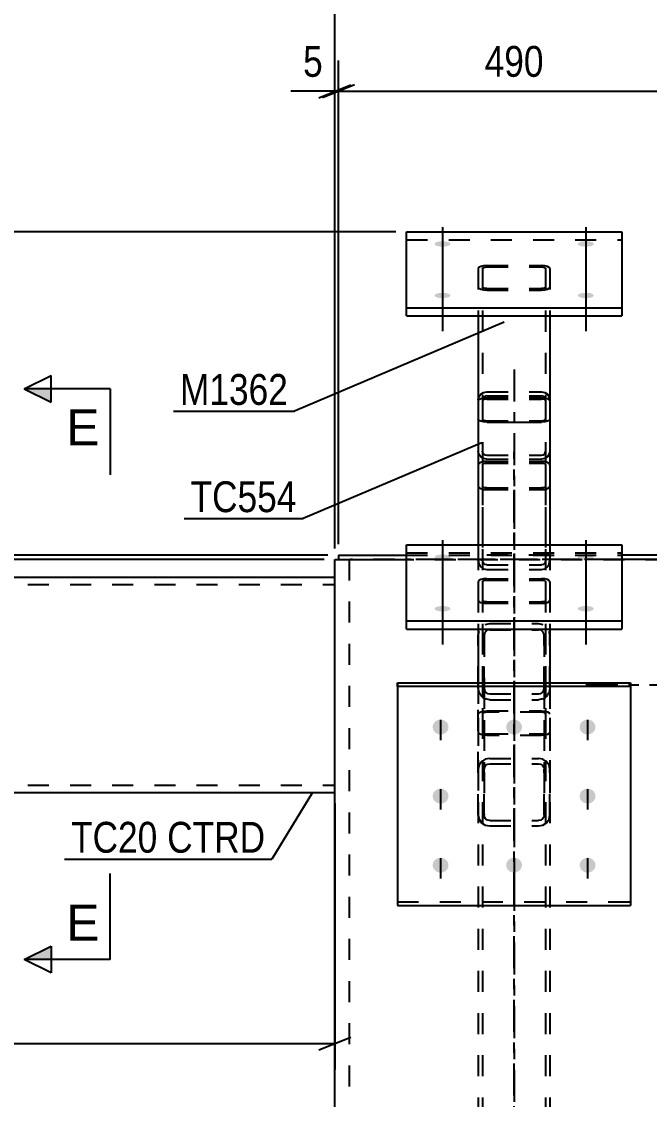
# Model space of a CAD drawing. Header units: millimetres. Extents: x 0 to 841, y 0 to 594.
# Drawn here: x 129.1 to 187.5, y 440.9 to 541.1 of the extents above; entities that cross this region are included whole.
import ezdxf

# ---------------------------------------------------------------- set-up
doc = ezdxf.new("R2010")
doc.units = ezdxf.units.MM
doc.linetypes.add('DXK_LINE_DOT2', pattern=[3.9198, 1.9599, -1.9599])
doc.linetypes.add('DXK_LINE_DOT3', pattern=[5.9187, 2.979, -0.9799, 0.9799, -0.9799])
doc.styles.add('Arial', font='arial.ttf', dxfattribs={"height": 0.2})
doc.styles.add('Arial Narrow', font='ARIALN.TTF', dxfattribs={"height": 0.2})

# ---------------------------------------------------------------- blocks, each defined once
blk = doc.blocks.new('Bolt-284869603-5093 - 5027')
at = {"linetype": 'Continuous'}
for points in [[(168.22, 520.17), (168.07, 520.17), (167.93, 520.19), (167.79, 520.21), (167.68, 520.25), (167.59, 520.29), (167.53, 520.34), (167.49, 520.39), (167.49, 520.44), (167.53, 520.49), (167.59, 520.54), (167.68, 520.58), (167.79, 520.62), (167.93, 520.65), (168.07, 520.66), (168.22, 520.67), (168.38, 520.66), (168.52, 520.65), (168.65, 520.62), (168.77, 520.58), (168.86, 520.54), (168.92, 520.49), (168.95, 520.44), (168.95, 520.39), (168.92, 520.34), (168.86, 520.29), (168.77, 520.25), (168.65, 520.21), (168.52, 520.19), (168.38, 520.17)], [(168.22, 515.38), (168.07, 515.38), (167.93, 515.4), (167.79, 515.43), (167.68, 515.46), (167.59, 515.5), (167.53, 515.55), (167.49, 515.6), (167.49, 515.65), (167.53, 515.71), (167.59, 515.75), (167.68, 515.8), (167.79, 515.83), (167.93, 515.86), (168.07, 515.87), (168.22, 515.88), (168.38, 515.87), (168.52, 515.86), (168.65, 515.83), (168.77, 515.8), (168.86, 515.75), (168.92, 515.71), (168.95, 515.65), (168.95, 515.6), (168.92, 515.55), (168.86, 515.5), (168.77, 515.46), (168.65, 515.43), (168.52, 515.4), (168.38, 515.38)]]:
    blk.add_hatch(color=1, dxfattribs=at).paths.add_polyline_path(points)
at = {"color": 1, "linetype": 'Continuous'}
for p, q in [((168.22, 521.98), (168.22, 517.1)), ((168.22, 517.19), (168.22, 512.31))]:
    blk.add_line(p, q, dxfattribs=at)
blk = doc.blocks.new('Part-284869603-5034 - 5027')
at = {"color": 7, "linetype": 'DXK_LINE_DOT2'}
for p, q in [((171.62, 518.24), (171.56, 518.14)), ((171.56, 518.14), (171.56, 513.74)), ((171.79, 518.33), (171.62, 518.24)), ((172.05, 518.39), (171.79, 518.33)), ((171.96, 518.14), (171.99, 518.19)), ((171.96, 518.14), (171.96, 504.12)), ((171.99, 518.19), (172.07, 518.24)), ((172.36, 518.41), (172.05, 518.39)), ((172.07, 518.24), (172.2, 518.27)), ((172.2, 518.27), (172.36, 518.28)), ((172.36, 518.41), (177.42, 518.41)), ((172.36, 518.28), (177.42, 518.28)), ((177.73, 518.39), (177.42, 518.41)), ((177.42, 518.28), (177.58, 518.27)), ((177.58, 518.27), (177.71, 518.24)), ((177.71, 518.24), (177.79, 518.19)), ((177.99, 518.33), (177.73, 518.39)), ((177.79, 518.19), (177.82, 518.14)), ((177.82, 518.14), (177.82, 504.12)), ((178.16, 518.24), (177.99, 518.33)), ((178.22, 518.14), (178.16, 518.24)), ((178.22, 518.14), (178.22, 513.74)), ((171.56, 516.41), (171.62, 516.3)), ((171.62, 516.3), (171.79, 516.21)), ((171.79, 516.21), (172.05, 516.15)), ((171.99, 516.35), (171.96, 516.41)), ((172.07, 516.31), (171.99, 516.35)), ((172.05, 516.15), (172.36, 516.13)), ((172.2, 516.28), (172.07, 516.31)), ((172.36, 516.27), (172.2, 516.28)), ((172.36, 516.27), (177.42, 516.27)), ((172.36, 516.13), (177.42, 516.13)), ((177.58, 516.28), (177.42, 516.27)), ((177.42, 516.13), (177.73, 516.15)), ((177.71, 516.31), (177.58, 516.28)), ((177.79, 516.35), (177.71, 516.31)), ((177.73, 516.15), (177.99, 516.21)), ((177.82, 516.41), (177.79, 516.35)), ((177.99, 516.21), (178.16, 516.3)), ((178.16, 516.3), (178.22, 516.41)), ((171.62, 505.96), (171.79, 506.05)), ((171.79, 506.05), (172.05, 506.11)), ((172.05, 506.11), (172.36, 506.13)), ((172.36, 506.13), (177.42, 506.13)), ((177.42, 506.13), (177.73, 506.11)), ((177.73, 506.11), (177.99, 506.05)), ((177.99, 506.05), (178.16, 505.96)), ((171.56, 505.86), (171.62, 505.96)), ((171.99, 505.91), (171.96, 505.86)), ((172.07, 505.95), (171.99, 505.91)), ((172.2, 505.98), (172.07, 505.95)), ((172.36, 505.99), (172.2, 505.98)), ((172.36, 505.99), (177.42, 505.99)), ((177.58, 505.98), (177.42, 505.99)), ((177.71, 505.95), (177.58, 505.98)), ((177.71, 505.95), (177.73, 505.94)), ((177.73, 505.94), (177.79, 505.91)), ((177.82, 505.86), (177.79, 505.91)), ((178.16, 505.96), (178.22, 505.86)), ((171.96, 504.12), (171.99, 504.07)), ((171.99, 504.07), (172.07, 504.03)), ((172.07, 504.03), (172.2, 504)), ((177.58, 504), (177.71, 504.03)), ((177.71, 504.03), (177.79, 504.07)), ((177.79, 504.07), (177.82, 504.12)), ((172.2, 504), (172.36, 503.99)), ((172.36, 503.99), (177.42, 503.99)), ((172.36, 503.85), (172.36, 503.85)), ((177.42, 503.99), (177.58, 504))]:
    blk.add_line(p, q, dxfattribs=at)
at = {"color": 2, "linetype": 'Continuous'}
for p, q in [((171.56, 513.74), (171.56, 504.12)), ((178.22, 513.74), (178.22, 504.12)), ((171.62, 504.02), (171.56, 504.12)), ((171.79, 503.93), (171.62, 504.02)), ((178.16, 504.02), (177.99, 503.93)), ((178.22, 504.12), (178.16, 504.02)), ((172.05, 503.87), (171.79, 503.93)), ((172.36, 503.85), (172.05, 503.87)), ((172.36, 503.85), (177.42, 503.85)), ((177.73, 503.87), (177.42, 503.85)), ((177.99, 503.93), (177.73, 503.87))]:
    blk.add_line(p, q, dxfattribs=at)
blk = doc.blocks.new('Part-284869603-5049 - 5027')
at = {"color": 2, "linetype": 'Continuous'}
for p, q in [((164.05, 479.63), (185.72, 479.63)), ((164.05, 479.27), (164.05, 479.63)), ((185.72, 479.27), (164.05, 479.27)), ((164.05, 479.27), (164.05, 458.91)), ((185.72, 479.63), (185.72, 479.27)), ((185.72, 479.27), (185.72, 458.91)), ((164.05, 458.91), (185.72, 458.91))]:
    blk.add_line(p, q, dxfattribs=at)
at = {"color": 7, "linetype": 'DXK_LINE_DOT2'}
for p, q in [((164.05, 479.63), (164.05, 479.27)), ((185.72, 479.27), (185.72, 479.63)), ((164.05, 459.27), (185.72, 459.27))]:
    blk.add_line(p, q, dxfattribs=at)
blk = doc.blocks.new('Part-284869603-5054 - 5027')
at = {"color": 2, "linetype": 'Continuous'}
for p, q in [((164.89, 513.74), (164.89, 521.56)), ((164.89, 521.56), (184.89, 521.56)), ((184.89, 521.56), (184.89, 513.74)), ((164.89, 514.49), (184.89, 514.49)), ((164.89, 513.74), (184.89, 513.74))]:
    blk.add_line(p, q, dxfattribs=at)
at = {"color": 7, "linetype": 'DXK_LINE_DOT2'}
blk.add_line((164.89, 520.81), (184.89, 520.81), dxfattribs=at)
blk = doc.blocks.new('Part-284869603-5059 - 5027')
at = {"color": 7, "linetype": 'DXK_LINE_DOT3'}
blk.add_line((174.89, 497.55), (174.89, 466.48), dxfattribs=at)
at = {"color": 7, "linetype": 'DXK_LINE_DOT2'}
for p, q in [((171.62, 489.13), (171.56, 489.02)), ((171.56, 489.02), (171.56, 484.62)), ((171.79, 489.22), (171.62, 489.13)), ((172.05, 489.28), (171.79, 489.22)), ((171.96, 489.02), (171.99, 489.07)), ((171.96, 489.02), (171.96, 475.01)), ((171.99, 489.07), (172.07, 489.12)), ((172.36, 489.3), (172.05, 489.28)), ((172.07, 489.12), (172.2, 489.15)), ((172.2, 489.15), (172.36, 489.16)), ((172.36, 489.3), (177.42, 489.3)), ((172.36, 489.16), (177.42, 489.16)), ((177.73, 489.28), (177.42, 489.3)), ((177.42, 489.16), (177.58, 489.15)), ((177.58, 489.15), (177.71, 489.12)), ((177.71, 489.12), (177.79, 489.07)), ((177.99, 489.22), (177.73, 489.28)), ((177.79, 489.07), (177.82, 489.02)), ((177.82, 489.02), (177.82, 475.01)), ((178.16, 489.13), (177.99, 489.22)), ((178.22, 489.02), (178.16, 489.13)), ((178.22, 489.02), (178.22, 484.62)), ((171.56, 487.29), (171.62, 487.18)), ((171.62, 487.18), (171.79, 487.1)), ((171.79, 487.1), (172.05, 487.04)), ((171.99, 487.24), (171.96, 487.29)), ((172.07, 487.19), (171.99, 487.24)), ((172.05, 487.04), (172.36, 487.02)), ((172.2, 487.16), (172.07, 487.19)), ((172.36, 487.15), (172.2, 487.16)), ((172.36, 487.15), (177.42, 487.15)), ((172.36, 487.02), (177.42, 487.02)), ((177.58, 487.16), (177.42, 487.15)), ((177.42, 487.02), (177.73, 487.04)), ((177.71, 487.19), (177.58, 487.16)), ((177.79, 487.24), (177.71, 487.19)), ((177.73, 487.04), (177.99, 487.1)), ((177.82, 487.29), (177.79, 487.24)), ((177.99, 487.1), (178.16, 487.18)), ((178.16, 487.18), (178.22, 487.29)), ((171.56, 479.63), (171.56, 475.01)), ((178.22, 479.63), (178.22, 475.01)), ((171.79, 476.93), (172.05, 476.99)), ((172.05, 476.99), (172.36, 477.01)), ((172.36, 477.01), (177.42, 477.01)), ((177.42, 477.01), (177.73, 476.99)), ((177.73, 476.99), (177.99, 476.93)), ((171.56, 476.74), (171.62, 476.84)), ((171.62, 476.84), (171.79, 476.93)), ((171.99, 476.79), (171.96, 476.74)), ((172.07, 476.84), (171.99, 476.79)), ((172.2, 476.87), (172.07, 476.84)), ((172.36, 476.88), (172.2, 476.87)), ((177.42, 476.88), (172.36, 476.88)), ((177.58, 476.87), (177.42, 476.88)), ((177.71, 476.84), (177.58, 476.87)), ((177.79, 476.79), (177.71, 476.84)), ((177.82, 476.74), (177.79, 476.79)), ((177.99, 476.93), (178.16, 476.84)), ((178.16, 476.84), (178.22, 476.74)), ((171.62, 474.9), (171.56, 475.01)), ((171.96, 475.01), (171.99, 474.95)), ((171.99, 474.95), (172.07, 474.91)), ((177.71, 474.91), (177.79, 474.95)), ((177.79, 474.95), (177.82, 475.01)), ((178.22, 475.01), (178.16, 474.9)), ((171.79, 474.81), (171.62, 474.9)), ((172.05, 474.75), (171.79, 474.81)), ((172.36, 474.73), (172.05, 474.75)), ((172.07, 474.91), (172.2, 474.88)), ((172.2, 474.88), (172.36, 474.87)), ((172.36, 474.87), (177.42, 474.87)), ((177.42, 474.73), (172.36, 474.73)), ((177.42, 474.87), (177.58, 474.88)), ((177.73, 474.75), (177.42, 474.73)), ((177.58, 474.88), (177.71, 474.91)), ((177.99, 474.81), (177.73, 474.75)), ((178.16, 474.9), (177.99, 474.81))]:
    blk.add_line(p, q, dxfattribs=at)
at = {"color": 2, "linetype": 'Continuous'}
for p, q in [((171.56, 484.62), (171.56, 479.63)), ((178.22, 484.62), (178.22, 479.63))]:
    blk.add_line(p, q, dxfattribs=at)
blk = doc.blocks.new('Part-284869603-5064 - 5027')
at = {"color": 7, "linetype": 'DXK_LINE_DOT3'}
blk.add_line((174.89, 508.75), (174.89, 345), dxfattribs=at)
at = {"color": 7, "linetype": 'DXK_LINE_DOT2'}
for p, q in [((171.62, 500.01), (171.56, 499.88)), ((171.79, 500.11), (171.62, 500.01)), ((172.05, 500.18), (171.79, 500.11)), ((172.36, 500.2), (172.05, 500.18)), ((172.07, 500), (172.2, 500.03)), ((172.2, 500.03), (172.36, 500.04)), ((172.36, 500.2), (177.42, 500.2)), ((172.36, 500.04), (177.42, 500.04)), ((177.73, 500.18), (177.42, 500.2)), ((177.42, 500.04), (177.58, 500.03)), ((177.58, 500.03), (177.71, 500)), ((177.99, 500.11), (177.73, 500.18)), ((178.16, 500.01), (177.99, 500.11)), ((178.22, 499.88), (178.16, 500.01)), ((171.56, 499.88), (171.56, 339.43)), ((171.96, 499.88), (171.99, 499.95)), ((171.96, 499.88), (171.96, 339.43)), ((171.99, 499.95), (172.07, 500)), ((177.71, 500), (177.79, 499.95)), ((177.79, 499.95), (177.82, 499.88)), ((177.82, 499.88), (177.82, 339.43)), ((178.22, 499.88), (178.22, 339.43)), ((171.56, 497.9), (171.62, 497.77)), ((171.62, 497.77), (171.79, 497.67)), ((171.79, 497.67), (172.05, 497.6)), ((171.99, 497.84), (171.96, 497.9)), ((172.07, 497.78), (171.99, 497.84)), ((172.05, 497.6), (172.36, 497.58)), ((172.2, 497.75), (172.07, 497.78)), ((172.36, 497.74), (172.2, 497.75)), ((172.36, 497.74), (177.42, 497.74)), ((172.36, 497.58), (177.42, 497.58)), ((177.58, 497.75), (177.42, 497.74)), ((177.42, 497.58), (177.73, 497.6)), ((177.71, 497.78), (177.58, 497.75)), ((177.79, 497.84), (177.71, 497.78)), ((177.73, 497.6), (177.99, 497.67)), ((177.82, 497.9), (177.79, 497.84)), ((177.99, 497.67), (178.16, 497.77)), ((178.16, 497.77), (178.22, 497.9))]:
    blk.add_line(p, q, dxfattribs=at)
blk = doc.blocks.new('Part-284869603-5147 - 5027')
at = {"color": 2, "linetype": 'Continuous'}
for p, q in [((158.56, 491.5), (164.89, 491.5)), ((158.56, 491.5), (158.56, 491.1)), ((158.56, 491.1), (159.67, 491.1)), ((191.22, 491.5), (184.89, 491.5)), ((191.22, 491.1), (190.1, 491.1)), ((191.22, 491.5), (191.22, 491.1))]:
    blk.add_line(p, q, dxfattribs=at)
at = {"color": 7, "linetype": 'DXK_LINE_DOT2'}
for p, q in [((191.22, 491.1), (159.67, 491.1)), ((159.67, 491.1), (190.1, 491.1)), ((164.89, 491.5), (184.89, 491.5))]:
    blk.add_line(p, q, dxfattribs=at)
blk = doc.blocks.new('Part-284869603-5088 - 5027')
at = {"color": 7, "linetype": 'DXK_LINE_DOT3'}
blk.add_line((174.89, 228.18), (174.89, 501.1), dxfattribs=at)
at = {"color": 2, "linetype": 'Continuous'}
for p, q in [((158.22, 228.18), (158.22, 491.1)), ((158.22, 491.1), (158.56, 491.1)), ((159.67, 491.1), (164.89, 491.1)), ((190.1, 491.1), (184.89, 491.1))]:
    blk.add_line(p, q, dxfattribs=at)
at = {"color": 7, "linetype": 'DXK_LINE_DOT2'}
for p, q in [((158.22, 491.1), (159.67, 491.1)), ((158.56, 491.1), (159, 491.1)), ((159.56, 491.1), (159.56, 228.18)), ((184.89, 491.1), (164.89, 491.1))]:
    blk.add_line(p, q, dxfattribs=at)
blk = doc.blocks.new('Bolt-284869603-5094 - 5027')
at = {"linetype": 'Continuous'}
for points in [[(181.56, 520.17), (181.4, 520.17), (181.26, 520.19), (181.13, 520.21), (181.01, 520.25), (180.92, 520.29), (180.86, 520.34), (180.83, 520.39), (180.83, 520.44), (180.86, 520.49), (180.92, 520.54), (181.01, 520.58), (181.13, 520.62), (181.26, 520.65), (181.4, 520.66), (181.56, 520.67), (181.71, 520.66), (181.86, 520.65), (181.99, 520.62), (182.1, 520.58), (182.19, 520.54), (182.25, 520.49), (182.29, 520.44), (182.29, 520.39), (182.25, 520.34), (182.19, 520.29), (182.1, 520.25), (181.99, 520.21), (181.86, 520.19), (181.71, 520.17)], [(181.56, 515.38), (181.4, 515.38), (181.26, 515.4), (181.13, 515.43), (181.01, 515.46), (180.92, 515.5), (180.86, 515.55), (180.83, 515.6), (180.83, 515.65), (180.86, 515.71), (180.92, 515.75), (181.01, 515.8), (181.13, 515.83), (181.26, 515.86), (181.4, 515.87), (181.56, 515.88), (181.71, 515.87), (181.86, 515.86), (181.99, 515.83), (182.1, 515.8), (182.19, 515.75), (182.25, 515.71), (182.29, 515.65), (182.29, 515.6), (182.25, 515.55), (182.19, 515.5), (182.1, 515.46), (181.99, 515.43), (181.86, 515.4), (181.71, 515.38)]]:
    blk.add_hatch(color=1, dxfattribs=at).paths.add_polyline_path(points)
at = {"color": 1, "linetype": 'Continuous'}
for p, q in [((181.56, 521.98), (181.56, 517.1)), ((181.56, 517.19), (181.56, 512.31))]:
    blk.add_line(p, q, dxfattribs=at)
blk = doc.blocks.new('Part-284869603-5142 - 5027')
at = {"color": 2, "linetype": 'Continuous'}
for p, q in [((263.22, 489.43), (191.56, 489.43)), ((191.56, 489.43), (191.56, 469.43)), ((191.56, 469.43), (263.22, 469.43))]:
    blk.add_line(p, q, dxfattribs=at)
at = {"color": 7, "linetype": 'DXK_LINE_DOT2'}
for p, q in [((263.22, 469.43), (263.22, 489.43)), ((263.22, 488.76), (191.56, 488.76)), ((191.56, 470.1), (191.56, 470.15)), ((263.22, 470.1), (191.56, 470.1))]:
    blk.add_line(p, q, dxfattribs=at)
at = {"color": 7, "linetype": 'DXK_LINE_DOT3'}
blk.add_line((181.56, 479.43), (273.22, 479.43), dxfattribs=at)
blk = doc.blocks.new('Part-284869603-5188 - 5027')
at = {"color": 7, "linetype": 'DXK_LINE_DOT2'}
for p, q in [((171.56, 505.92), (171.62, 506.21)), ((171.62, 506.21), (171.79, 506.45)), ((171.79, 506.45), (172.05, 506.61)), ((171.99, 506.06), (171.96, 505.92)), ((172.07, 506.18), (171.99, 506.06)), ((172.05, 506.61), (172.36, 506.67)), ((172.2, 506.27), (172.07, 506.18)), ((172.36, 506.3), (172.2, 506.27)), ((172.36, 506.67), (177.42, 506.67)), ((172.36, 506.3), (177.42, 506.3)), ((177.42, 506.67), (177.73, 506.61)), ((177.58, 506.27), (177.42, 506.3)), ((177.71, 506.18), (177.58, 506.27)), ((177.79, 506.06), (177.71, 506.18)), ((177.73, 506.61), (177.99, 506.45)), ((177.82, 505.92), (177.79, 506.06)), ((177.99, 506.45), (178.16, 506.21)), ((178.16, 506.21), (178.22, 505.92)), ((171.56, 505.92), (171.56, 504.12)), ((171.96, 505.92), (171.96, 491.01)), ((177.82, 505.92), (177.82, 491.01)), ((178.22, 505.92), (178.22, 504.12)), ((171.62, 500.87), (171.56, 501.16)), ((171.99, 501.01), (171.96, 501.16)), ((172.05, 500.93), (171.99, 501.01)), ((177.73, 500.93), (177.79, 501.01)), ((177.79, 501.01), (177.82, 501.16)), ((178.22, 501.16), (178.16, 500.87)), ((171.79, 500.63), (171.62, 500.87)), ((172.05, 500.46), (171.79, 500.63)), ((172.07, 500.89), (172.05, 500.93)), ((172.36, 500.41), (172.05, 500.46)), ((172.07, 500.89), (172.2, 500.81)), ((172.2, 500.81), (172.36, 500.78)), ((172.36, 500.78), (177.42, 500.78)), ((172.36, 500.41), (177.42, 500.41)), ((177.42, 500.78), (177.58, 500.81)), ((177.73, 500.46), (177.42, 500.41)), ((177.58, 500.81), (177.71, 500.89)), ((177.71, 500.89), (177.73, 500.93)), ((177.99, 500.63), (177.73, 500.46)), ((178.16, 500.87), (177.99, 500.63)), ((171.56, 492.44), (171.56, 491.01)), ((178.22, 492.44), (178.22, 491.01)), ((178.22, 491.5), (171.56, 491.5)), ((171.56, 491.01), (171.62, 490.69)), ((171.99, 490.85), (171.96, 491.01)), ((177.82, 491.01), (177.79, 490.85)), ((178.16, 490.69), (178.22, 491.01)), ((172.07, 490.71), (171.99, 490.85)), ((172.05, 490.23), (172.36, 490.16)), ((172.2, 490.62), (172.07, 490.71)), ((172.36, 490.59), (172.2, 490.62)), ((172.36, 490.59), (177.42, 490.59)), ((172.36, 490.16), (177.42, 490.16)), ((177.58, 490.62), (177.42, 490.59)), ((177.42, 490.16), (177.73, 490.23)), ((177.71, 490.71), (177.58, 490.62)), ((177.79, 490.85), (177.71, 490.71))]:
    blk.add_line(p, q, dxfattribs=at)
at = {"color": 2, "linetype": 'Continuous'}
for p, q in [((171.56, 504.12), (171.56, 492.44)), ((178.22, 504.12), (178.22, 492.44))]:
    blk.add_line(p, q, dxfattribs=at)
at = {"color": 7, "linetype": 'DXK_LINE_DOT2'}
for centre, start, end in [((172.39, 490.98), 200.7462, 245.6668), ((177.39, 490.98), 294.3332, 339.2538)]:
    blk.add_arc(centre, 0.828, start, end, dxfattribs=at)
blk = doc.blocks.new('Part-284869603-5212 - 5027')
at = {"color": 7, "linetype": 'DXK_LINE_DOT2'}
for p, q in [((172.21, 485.04), (172.62, 485.13)), ((172.62, 485.13), (177.15, 485.13)), ((177.15, 485.13), (177.56, 485.04)), ((171.55, 479.17), (171.55, 483.99)), ((171.56, 484.01), (171.63, 484.42)), ((172.13, 484.21), (172.09, 483.99)), ((172.09, 479.17), (172.09, 483.99)), ((172.09, 483.99), (172.09, 471.58)), ((172.62, 484.56), (172.42, 484.51)), ((172.62, 484.56), (177.15, 484.56)), ((177.36, 484.51), (177.15, 484.56)), ((177.69, 483.99), (177.65, 484.21)), ((177.69, 479.17), (177.69, 483.99)), ((177.69, 483.99), (177.69, 471.58)), ((178.14, 484.42), (178.16, 484.3)), ((178.16, 484.3), (178.22, 483.99)), ((178.22, 479.17), (178.22, 483.99)), ((178.22, 483.99), (178.22, 471.58)), ((171.55, 479.63), (171.55, 471.58)), ((171.55, 467.32), (171.55, 479.17)), ((171.63, 478.73), (171.55, 479.17)), ((172.09, 479.17), (172.09, 467.32)), ((172.09, 479.17), (172.13, 478.95)), ((177.65, 478.95), (177.69, 479.17)), ((177.69, 479.17), (177.69, 467.32)), ((178.22, 479.17), (178.14, 478.73)), ((178.22, 479.17), (178.22, 467.32)), ((172.62, 478.03), (172.21, 478.12)), ((172.42, 478.64), (172.62, 478.6)), ((172.62, 478.6), (177.15, 478.6)), ((172.62, 478.03), (177.15, 478.03)), ((177.15, 478.6), (177.36, 478.64)), ((177.56, 478.12), (177.15, 478.03)), ((171.63, 471.97), (171.55, 471.58)), ((171.86, 472.29), (171.63, 471.97)), ((172.21, 472.51), (171.86, 472.29)), ((172.62, 472.58), (172.21, 472.51)), ((172.24, 471.94), (172.42, 472.05)), ((172.42, 472.05), (172.62, 472.08)), ((172.62, 472.58), (177.15, 472.58)), ((172.62, 472.08), (177.15, 472.08)), ((177.56, 472.51), (177.15, 472.58)), ((177.15, 472.08), (177.36, 472.05)), ((177.36, 472.05), (177.53, 471.94)), ((177.91, 472.29), (177.56, 472.51)), ((178.14, 471.97), (177.91, 472.29)), ((178.22, 471.58), (178.14, 471.97)), ((171.55, 471.58), (171.55, 467.32)), ((172.09, 471.58), (172.13, 471.77)), ((172.09, 467.32), (172.09, 471.58)), ((172.13, 471.77), (172.24, 471.94)), ((177.53, 471.94), (177.65, 471.77)), ((177.65, 471.77), (177.69, 471.58)), ((177.69, 467.32), (177.69, 471.58)), ((178.22, 467.32), (178.22, 471.58)), ((171.55, 467.32), (171.63, 466.94)), ((171.63, 466.94), (171.86, 466.61)), ((172.13, 467.13), (172.09, 467.32)), ((172.24, 466.97), (172.13, 467.13)), ((172.42, 466.86), (172.24, 466.97)), ((177.53, 466.97), (177.36, 466.86)), ((177.65, 467.13), (177.53, 466.97)), ((177.69, 467.32), (177.65, 467.13)), ((177.91, 466.61), (178.14, 466.94)), ((178.14, 466.94), (178.22, 467.32)), ((171.86, 466.61), (172.21, 466.4)), ((172.21, 466.4), (172.62, 466.32)), ((172.62, 466.82), (172.42, 466.86)), ((172.62, 466.82), (177.15, 466.82)), ((172.62, 466.32), (177.15, 466.32)), ((177.36, 466.86), (177.15, 466.82)), ((177.15, 466.32), (177.56, 466.4)), ((177.56, 466.4), (177.91, 466.61))]:
    blk.add_line(p, q, dxfattribs=at)
at = {"color": 2, "linetype": 'Continuous'}
for q in [(171.56, 484.01), (171.55, 479.63)]:
    blk.add_line((171.55, 483.99), q, dxfattribs=at)
at = {"color": 7, "linetype": 'DXK_LINE_DOT2'}
for centre, radius, start, end in [((172.64, 484.01), 0.552, 114.32, 159.2417), ((177.13, 484.01), 0.552, 20.7583, 65.6801), ((172.67, 479.12), 1.1, 200.7583, 245.6801), ((172.64, 479.14), 0.552, 200.7583, 245.6801), ((177.13, 479.14), 0.552, 294.32, 339.2417), ((177.11, 479.12), 1.1, 294.32, 339.2417)]:
    blk.add_arc(centre, radius, start, end, dxfattribs=at)
blk = doc.blocks.new('Part-284869603-5232 - 5027')
at = {"color": 2, "linetype": 'Continuous'}
for p, q in [((86.56, 489.43), (158.22, 489.43)), ((86.56, 469.43), (158.22, 469.43))]:
    blk.add_line(p, q, dxfattribs=at)
at = {"color": 7, "linetype": 'DXK_LINE_DOT2'}
for p, q in [((86.56, 489.43), (86.56, 469.43)), ((158.22, 469.43), (158.22, 489.43)), ((158.22, 489.43), (158.22, 489.43)), ((158.22, 489.43), (158.22, 489.43)), ((86.56, 488.76), (158.22, 488.76)), ((86.56, 470.1), (158.22, 470.1)), ((158.22, 469.43), (158.22, 469.43)), ((158.22, 469.43), (158.22, 469.43))]:
    blk.add_line(p, q, dxfattribs=at)
blk = doc.blocks.new('Part-284869603-5256 - 5027')
at = {"color": 2, "linetype": 'Continuous'}
for p, q in [((164.89, 484.62), (164.89, 492.44)), ((164.89, 492.44), (184.89, 492.44)), ((184.89, 492.44), (184.89, 484.62)), ((164.89, 485.37), (184.89, 485.37)), ((164.89, 484.62), (184.89, 484.62))]:
    blk.add_line(p, q, dxfattribs=at)
at = {"color": 7, "linetype": 'DXK_LINE_DOT2'}
blk.add_line((164.89, 491.69), (184.89, 491.69), dxfattribs=at)
blk = doc.blocks.new('Bolt-284869603-5264 - 5027')
at = {"linetype": 'Continuous'}
for points in [[(168.05, 476.2), (168.2, 476.18), (168.35, 476.14), (168.48, 476.07), (168.6, 475.97), (168.69, 475.85), (168.75, 475.72), (168.78, 475.58), (168.78, 475.44), (168.75, 475.3), (168.69, 475.16), (168.6, 475.05), (168.48, 474.95), (168.35, 474.88), (168.2, 474.83), (168.05, 474.82), (167.9, 474.83), (167.75, 474.88), (167.62, 474.95), (167.51, 475.05), (167.42, 475.16), (167.35, 475.3), (167.32, 475.44), (167.32, 475.58), (167.35, 475.72), (167.42, 475.85), (167.51, 475.97), (167.62, 476.07), (167.75, 476.14), (167.9, 476.18)], [(174.89, 476.2), (175.04, 476.18), (175.18, 476.14), (175.32, 476.07), (175.43, 475.97), (175.52, 475.85), (175.58, 475.72), (175.62, 475.58), (175.62, 475.44), (175.58, 475.3), (175.52, 475.16), (175.43, 475.05), (175.32, 474.95), (175.18, 474.88), (175.04, 474.83), (174.89, 474.82), (174.73, 474.83), (174.59, 474.88), (174.45, 474.95), (174.34, 475.05), (174.25, 475.16), (174.19, 475.3), (174.16, 475.44), (174.16, 475.58), (174.19, 475.72), (174.25, 475.85), (174.34, 475.97), (174.45, 476.07), (174.59, 476.14), (174.73, 476.18)], [(181.72, 476.2), (181.87, 476.18), (182.02, 476.14), (182.15, 476.07), (182.26, 475.97), (182.35, 475.85), (182.42, 475.72), (182.45, 475.58), (182.45, 475.44), (182.42, 475.3), (182.35, 475.16), (182.26, 475.05), (182.15, 474.95), (182.02, 474.88), (181.87, 474.83), (181.72, 474.82), (181.57, 474.83), (181.42, 474.88), (181.29, 474.95), (181.17, 475.05), (181.08, 475.16), (181.02, 475.3), (180.99, 475.44), (180.99, 475.58), (181.02, 475.72), (181.08, 475.85), (181.17, 475.97), (181.29, 476.07), (181.42, 476.14), (181.57, 476.18)], [(168.05, 469.78), (168.2, 469.76), (168.35, 469.72), (168.48, 469.64), (168.6, 469.55), (168.69, 469.43), (168.75, 469.3), (168.78, 469.16), (168.78, 469.02), (168.75, 468.87), (168.69, 468.74), (168.6, 468.63), (168.48, 468.53), (168.35, 468.46), (168.2, 468.41), (168.05, 468.4), (167.9, 468.41), (167.75, 468.46), (167.62, 468.53), (167.51, 468.63), (167.42, 468.74), (167.35, 468.87), (167.32, 469.02), (167.32, 469.16), (167.35, 469.3), (167.42, 469.43), (167.51, 469.55), (167.62, 469.64), (167.75, 469.72), (167.9, 469.76)], [(181.72, 469.78), (181.87, 469.76), (182.02, 469.72), (182.15, 469.64), (182.26, 469.55), (182.35, 469.43), (182.42, 469.3), (182.45, 469.16), (182.45, 469.02), (182.42, 468.87), (182.35, 468.74), (182.26, 468.63), (182.15, 468.53), (182.02, 468.46), (181.87, 468.41), (181.72, 468.4), (181.57, 468.41), (181.42, 468.46), (181.29, 468.53), (181.17, 468.63), (181.08, 468.74), (181.02, 468.87), (180.99, 469.02), (180.99, 469.16), (181.02, 469.3), (181.08, 469.43), (181.17, 469.55), (181.29, 469.64), (181.42, 469.72), (181.57, 469.76)], [(168.05, 463.36), (168.2, 463.34), (168.35, 463.3), (168.48, 463.22), (168.6, 463.13), (168.69, 463.01), (168.75, 462.88), (168.78, 462.74), (168.78, 462.59), (168.75, 462.45), (168.69, 462.32), (168.6, 462.21), (168.48, 462.11), (168.35, 462.04), (168.2, 461.99), (168.05, 461.98), (167.9, 461.99), (167.75, 462.04), (167.62, 462.11), (167.51, 462.21), (167.42, 462.32), (167.35, 462.45), (167.32, 462.59), (167.32, 462.74), (167.35, 462.88), (167.42, 463.01), (167.51, 463.13), (167.62, 463.22), (167.75, 463.3), (167.9, 463.34)], [(174.89, 463.36), (175.04, 463.34), (175.18, 463.3), (175.32, 463.22), (175.43, 463.13), (175.52, 463.01), (175.58, 462.88), (175.62, 462.74), (175.62, 462.59), (175.58, 462.45), (175.52, 462.32), (175.43, 462.21), (175.32, 462.11), (175.18, 462.04), (175.04, 461.99), (174.89, 461.98), (174.73, 461.99), (174.59, 462.04), (174.45, 462.11), (174.34, 462.21), (174.25, 462.32), (174.19, 462.45), (174.16, 462.59), (174.16, 462.74), (174.19, 462.88), (174.25, 463.01), (174.34, 463.13), (174.45, 463.22), (174.59, 463.3), (174.73, 463.34)], [(181.72, 463.36), (181.87, 463.34), (182.02, 463.3), (182.15, 463.22), (182.26, 463.13), (182.35, 463.01), (182.42, 462.88), (182.45, 462.74), (182.45, 462.59), (182.42, 462.45), (182.35, 462.32), (182.26, 462.21), (182.15, 462.11), (182.02, 462.04), (181.87, 461.99), (181.72, 461.98), (181.57, 461.99), (181.42, 462.04), (181.29, 462.11), (181.17, 462.21), (181.08, 462.32), (181.02, 462.45), (180.99, 462.59), (180.99, 462.74), (181.02, 462.88), (181.08, 463.01), (181.17, 463.13), (181.29, 463.22), (181.42, 463.3), (181.57, 463.34)]]:
    blk.add_hatch(color=1, dxfattribs=at).paths.add_polyline_path(points)
at = {"color": 1, "linetype": 'Continuous'}
for p, q in [((168.05, 476.17), (168.05, 474.28)), ((174.89, 476.17), (174.89, 474.28)), ((181.72, 476.17), (181.72, 474.28)), ((168.05, 469.75), (168.05, 467.86)), ((181.72, 469.75), (181.72, 467.86)), ((168.05, 463.33), (168.05, 461.43)), ((174.89, 463.33), (174.89, 461.43)), ((181.72, 463.33), (181.72, 461.43))]:
    blk.add_line(p, q, dxfattribs=at)
blk = doc.blocks.new('Bolt-284869603-5270 - 5027')
at = {"linetype": 'Continuous'}
for points in [[(168.22, 491.05), (168.07, 491.05), (167.93, 491.07), (167.79, 491.1), (167.68, 491.13), (167.59, 491.17), (167.53, 491.22), (167.49, 491.27), (167.49, 491.33), (167.53, 491.38), (167.59, 491.42), (167.68, 491.47), (167.79, 491.5), (167.93, 491.53), (168.07, 491.54), (168.22, 491.55), (168.38, 491.54), (168.52, 491.53), (168.65, 491.5), (168.77, 491.47), (168.86, 491.42), (168.92, 491.38), (168.95, 491.33), (168.95, 491.27), (168.92, 491.22), (168.86, 491.17), (168.77, 491.13), (168.65, 491.1), (168.52, 491.07), (168.38, 491.05)], [(168.22, 486.26), (168.07, 486.27), (167.93, 486.28), (167.79, 486.31), (167.68, 486.34), (167.59, 486.39), (167.53, 486.43), (167.49, 486.48), (167.49, 486.54), (167.53, 486.59), (167.59, 486.64), (167.68, 486.68), (167.79, 486.71), (167.93, 486.74), (168.07, 486.76), (168.22, 486.76), (168.38, 486.76), (168.52, 486.74), (168.65, 486.71), (168.77, 486.68), (168.86, 486.64), (168.92, 486.59), (168.95, 486.54), (168.95, 486.48), (168.92, 486.43), (168.86, 486.39), (168.77, 486.34), (168.65, 486.31), (168.52, 486.28), (168.38, 486.27)]]:
    blk.add_hatch(color=1, dxfattribs=at).paths.add_polyline_path(points)
at = {"color": 1, "linetype": 'Continuous'}
for p, q in [((168.22, 492.87), (168.22, 487.98)), ((168.22, 488.08), (168.22, 483.19))]:
    blk.add_line(p, q, dxfattribs=at)
blk = doc.blocks.new('Bolt-284869603-5271 - 5027')
at = {"linetype": 'Continuous'}
for points in [[(181.56, 491.05), (181.4, 491.05), (181.26, 491.07), (181.13, 491.1), (181.01, 491.13), (180.92, 491.17), (180.86, 491.22), (180.83, 491.27), (180.83, 491.33), (180.86, 491.38), (180.92, 491.42), (181.01, 491.47), (181.13, 491.5), (181.26, 491.53), (181.4, 491.54), (181.56, 491.55), (181.71, 491.54), (181.86, 491.53), (181.99, 491.5), (182.1, 491.47), (182.19, 491.42), (182.25, 491.38), (182.29, 491.33), (182.29, 491.27), (182.25, 491.22), (182.19, 491.17), (182.1, 491.13), (181.99, 491.1), (181.86, 491.07), (181.71, 491.05)], [(181.56, 486.26), (181.4, 486.27), (181.26, 486.28), (181.13, 486.31), (181.01, 486.34), (180.92, 486.39), (180.86, 486.43), (180.83, 486.48), (180.83, 486.54), (180.86, 486.59), (180.92, 486.64), (181.01, 486.68), (181.13, 486.71), (181.26, 486.74), (181.4, 486.76), (181.56, 486.76), (181.71, 486.76), (181.86, 486.74), (181.99, 486.71), (182.1, 486.68), (182.19, 486.64), (182.25, 486.59), (182.29, 486.54), (182.29, 486.48), (182.25, 486.43), (182.19, 486.39), (182.1, 486.34), (181.99, 486.31), (181.86, 486.28), (181.71, 486.27)]]:
    blk.add_hatch(color=1, dxfattribs=at).paths.add_polyline_path(points)
at = {"color": 1, "linetype": 'Continuous'}
for p, q in [((181.56, 492.87), (181.56, 487.98)), ((181.56, 488.08), (181.56, 483.19))]:
    blk.add_line(p, q, dxfattribs=at)
blk = doc.blocks.new('StraightDimension-284869603-10376 - 5027')
at = {"color": 7, "linetype": 'Continuous'}
for p, q in [((158.22, 492.1), (158.22, 537.46)), ((158.56, 492.5), (158.56, 537.46)), ((156.72, 534.01), (159.72, 535.21)), ((160.06, 535.21), (157.06, 534.01)), ((158.22, 534.61), (154.14, 534.61)), ((158.22, 534.61), (154.14, 534.61)), ((158.22, 534.61), (158.56, 534.61))]:
    blk.add_line(p, q, dxfattribs=at)
at = {"color": 0}
blk.add_wipeout([(157.7, 535.36), (157.7, 539.56), (154.67, 539.56), (154.67, 535.36)], dxfattribs=at)
at = {"color": 3, "style": 'Arial Narrow'}
blk.add_text('5', height=2.86, dxfattribs=at).set_placement((155.27, 535.96))
blk = doc.blocks.new('StraightDimension-284869603-5428 - 5027')
at = {"color": 7, "linetype": 'Continuous'}
for p, q in [((69.5, 492.6), (70.7, 489.6)), ((157.22, 491.1), (59.66, 491.1)), ((70.1, 484.43), (70.1, 491.1)), ((70.7, 482.93), (69.5, 485.93)), ((80.56, 484.43), (59.66, 484.43))]:
    blk.add_line(p, q, dxfattribs=at)
at = {"color": 0, "linetype": 'Continuous'}
blk.add_wipeout([(69.4, 491.7), (69.4, 495.9), (59.06, 495.9), (59.06, 491.7)], dxfattribs=at)
at = {"color": 0}
blk.add_wipeout([(69.35, 491.11), (65.15, 491.11), (65.15, 484.42), (69.35, 484.42)], dxfattribs=at)
at = {"color": 3, "linetype": 'Continuous', "style": 'Arial Narrow'}
blk.add_text('13923', height=2.863, dxfattribs=at).set_placement((59.66, 492.3))
at = {"color": 3, "style": 'Arial Narrow'}
blk.add_text('100', height=2.863, rotation=90.0002, dxfattribs=at).set_placement((68.75, 485.02))
blk = doc.blocks.new('StraightDimension-284869603-5473 - 5027')
at = {"color": 7, "linetype": 'Continuous'}
for p, q in [((51.18, 491.5), (51.18, 495.58)), ((51.18, 491.5), (51.18, 495.58)), ((50.58, 493), (51.78, 490)), ((51.78, 489.6), (50.58, 492.6)), ((157.56, 491.5), (48.33, 491.5)), ((157.22, 491.1), (48.33, 491.1)), ((51.18, 491.1), (51.18, 491.5))]:
    blk.add_line(p, q, dxfattribs=at)
at = {"color": 0}
blk.add_wipeout([(50.43, 495.05), (46.23, 495.05), (46.23, 492.02), (50.43, 492.02)], dxfattribs=at)
at = {"color": 3, "style": 'Arial Narrow'}
blk.add_text('6', height=2.86, rotation=90.0002, dxfattribs=at).set_placement((49.83, 492.62))
blk = doc.blocks.new('StraightDimension-284869603-5483 - 5027')
at = {"color": 7, "linetype": 'Continuous'}
blk.add_line((157.22, 491.1), (48.33, 491.1), dxfattribs=at)
blk = doc.blocks.new('StraightDimension-284869603-5530 - 5027')
at = {"color": 7, "linetype": 'Continuous'}
for p, q in [((86.56, 468.43), (86.56, 443.69)), ((158.22, 468.43), (158.22, 443.69)), ((88.06, 446.69), (85.06, 445.49)), ((86.56, 446.09), (158.22, 446.09)), ((156.72, 445.49), (159.72, 446.69))]:
    blk.add_line(p, q, dxfattribs=at)
at = {"color": 0}
blk.add_wipeout([(126.65, 446.84), (126.65, 451.04), (118.13, 451.04), (118.13, 446.84)], dxfattribs=at)
at = {"color": 3, "style": 'Arial Narrow'}
blk.add_text('1075', height=2.863, dxfattribs=at).set_placement((118.73, 447.44))
blk = doc.blocks.new('StraightDimension-284869603-10375 - 5027')
at = {"color": 7, "linetype": 'Continuous'}
for p, q in [((158.56, 492.5), (158.56, 537.46)), ((191.22, 492.5), (191.22, 537.46)), ((160.06, 535.21), (157.06, 534.01)), ((189.72, 534.01), (192.72, 535.21)), ((158.56, 534.61), (191.22, 534.61))]:
    blk.add_line(p, q, dxfattribs=at)
at = {"color": 0}
blk.add_wipeout([(178.23, 535.36), (178.23, 539.56), (171.55, 539.56), (171.55, 535.36)], dxfattribs=at)
at = {"color": 3, "style": 'Arial Narrow'}
blk.add_text('490', height=2.863, dxfattribs=at).set_placement((172.15, 535.96))
blk = doc.blocks.new('StraightDimension-284869603-10608 - 5027')
at = {"color": 7, "linetype": 'Continuous'}
blk.add_line((163.89, 521.56), (38.85, 521.56), dxfattribs=at)
blk = doc.blocks.new('StraightDimension-284869603-10654 - 5027')
at = {"color": 7, "linetype": 'Continuous'}
for p, q in [((158.22, 492.1), (158.22, 548.89)), ((191.56, 492.1), (191.56, 548.89)), ((159.72, 546.64), (156.72, 545.44)), ((190.06, 545.44), (193.06, 546.64)), ((158.22, 546.04), (191.56, 546.04))]:
    blk.add_line(p, q, dxfattribs=at)
at = {"color": 0}
blk.add_wipeout([(178.23, 546.79), (178.23, 550.99), (171.55, 550.99), (171.55, 546.79)], dxfattribs=at)
at = {"color": 3, "style": 'Arial Narrow'}
blk.add_text('500', height=2.863, dxfattribs=at).set_placement((172.15, 547.39))
blk = doc.blocks.new('StraightDimension-284869603-10655 - 5027')
at = {"color": 7, "linetype": 'Continuous'}
for p, q in [((115.52, 488.28), (115.52, 548.89)), ((158.22, 492.1), (158.22, 548.89)), ((117.02, 546.64), (114.02, 545.44)), ((156.72, 545.44), (159.72, 546.64)), ((115.52, 546.04), (158.22, 546.04))]:
    blk.add_line(p, q, dxfattribs=at)
at = {"color": 0}
blk.add_wipeout([(140.22, 546.79), (140.22, 550.99), (133.53, 550.99), (133.53, 546.79)], dxfattribs=at)
at = {"color": 3, "style": 'Arial Narrow'}
blk.add_text('640', height=2.863, dxfattribs=at).set_placement((134.13, 547.39))
blk = doc.blocks.new('Mark-284869603-10772 - 5027')
at = {"color": 30, "linetype": 'Continuous'}
for p in [(171.88, 501.93), (144.2, 494.89)]:
    blk.add_line(p, (155.26, 494.89), dxfattribs=at)
at = {"color": 0}
blk.add_wipeout([(154.66, 495.49), (154.66, 498.49), (144.8, 498.49), (144.8, 495.49)], dxfattribs=at)
blk.add_wipeout([(154.66, 495.49), (154.66, 498.49), (144.8, 498.49), (144.8, 495.49)], dxfattribs=at)
at = {"color": 3, "style": 'Arial Narrow'}
blk.add_text('TC554', height=2.863, dxfattribs=at).set_placement((144.8, 495.49))
blk = doc.blocks.new('Mark-284869603-5228 - 5027')
at = {"color": 30, "linetype": 'Continuous'}
for p in [(156.13, 469.43), (133.09, 463.23)]:
    blk.add_line(p, (152.35, 463.23), dxfattribs=at)
at = {"color": 0}
for points in [[(141.73, 463.83), (141.73, 466.83), (133.69, 466.83), (133.69, 463.83)], [(151.75, 463.83), (151.75, 466.83), (142.63, 466.83), (142.63, 463.83)]]:
    blk.add_wipeout(points, dxfattribs=at)
for points in [[(141.73, 463.83), (141.73, 466.83), (133.69, 466.83), (133.69, 463.83)], [(151.75, 463.83), (151.75, 466.83), (142.63, 466.83), (142.63, 463.83)]]:
    blk.add_wipeout(points, dxfattribs=at)
at = {"color": 3, "style": 'Arial Narrow'}
for s, p in [('TC20', (133.69, 463.83)), ('CTRD', (142.63, 463.83))]:
    blk.add_text(s, height=2.863, dxfattribs=at).set_placement(p)
blk = doc.blocks.new('Mark-284869603-10766 - 5027')
at = {"color": 30, "linetype": 'Continuous'}
for p in [(173.97, 513.16), (143.22, 504.86)]:
    blk.add_line(p, (154.47, 504.86), dxfattribs=at)
at = {"color": 0}
blk.add_wipeout([(153.87, 505.46), (153.87, 508.46), (143.82, 508.46), (143.82, 505.46)], dxfattribs=at)
blk.add_wipeout([(153.87, 505.46), (153.87, 508.46), (143.82, 508.46), (143.82, 505.46)], dxfattribs=at)
at = {"color": 3, "style": 'Arial Narrow'}
blk.add_text('M1362', height=2.863, dxfattribs=at).set_placement((143.82, 505.46))
blk = doc.blocks.new('SectionMark-284869603-12257 - 5027')
at = {"linetype": 'Continuous'}
for points in [[(131.84, 506.95), (131.84, 505.7), (129.34, 506.95)], [(131.84, 455.15), (131.84, 453.9), (129.34, 453.9)]]:
    blk.add_hatch(color=6, dxfattribs=at).paths.add_polyline_path(points)
at = {"color": 6, "linetype": 'Continuous'}
for p, q in [((129.34, 506.95), (131.84, 508.2)), ((131.84, 505.7), (131.84, 508.2)), ((137.34, 506.95), (129.34, 506.95)), ((129.34, 506.95), (131.84, 505.7)), ((137.34, 506.95), (137.34, 498.95)), ((137.34, 453.9), (137.34, 461.9)), ((129.34, 453.9), (131.84, 455.15)), ((131.84, 455.15), (131.84, 452.65)), ((137.34, 453.9), (129.34, 453.9)), ((131.84, 452.65), (129.34, 453.9))]:
    blk.add_line(p, q, dxfattribs=at)
at = {"color": 0, "linetype": 'Continuous'}
for points in [[(136.34, 501.7), (136.34, 505.2), (133.23, 505.2), (133.23, 501.7)], [(136.34, 455.65), (136.34, 459.15), (133.23, 459.15), (133.23, 455.65)]]:
    blk.add_wipeout(points, dxfattribs=at)
at = {"color": 3, "linetype": 'Continuous', "style": 'Arial'}
for p in [(133.23, 501.7), (133.23, 455.65)]:
    blk.add_text('E', height=3.34, dxfattribs=at).set_placement(p)

msp = doc.modelspace()

# ---------------------------------------------------------------- block references
for name in ['Part-284869603-5054 - 5027', 'Bolt-284869603-5093 - 5027', 'Bolt-284869603-5094 - 5027', 'Part-284869603-5034 - 5027', 'Part-284869603-5064 - 5027', 'Part-284869603-5188 - 5027', 'Part-284869603-5088 - 5027', 'Part-284869603-5059 - 5027', 'Part-284869603-5256 - 5027', 'Bolt-284869603-5270 - 5027', 'Bolt-284869603-5271 - 5027', 'Part-284869603-5147 - 5027', 'Part-284869603-5232 - 5027', 'Part-284869603-5142 - 5027', 'Part-284869603-5212 - 5027', 'Part-284869603-5049 - 5027', 'Bolt-284869603-5264 - 5027']:
    msp.add_blockref(name, (0, 0))

# ---------------------------------------------------------------- next in the draw order: block references
msp.add_blockref('StraightDimension-284869603-10376 - 5027', (0, 0))

# ---------------------------------------------------------------- next in the draw order: block references
msp.add_blockref('StraightDimension-284869603-5428 - 5027', (0, 0))

# ---------------------------------------------------------------- next in the draw order: block references
msp.add_blockref('StraightDimension-284869603-5473 - 5027', (0, 0))

# ---------------------------------------------------------------- next in the draw order: block references
msp.add_blockref('StraightDimension-284869603-5483 - 5027', (0, 0))

# ---------------------------------------------------------------- next in the draw order: block references
for name in ['StraightDimension-284869603-10375 - 5027', 'StraightDimension-284869603-5530 - 5027']:
    msp.add_blockref(name, (0, 0))

# ---------------------------------------------------------------- next in the draw order: block references
msp.add_blockref('StraightDimension-284869603-10608 - 5027', (0, 0))

# ---------------------------------------------------------------- next in the draw order: block references
for name in ['StraightDimension-284869603-10654 - 5027', 'Mark-284869603-5228 - 5027']:
    msp.add_blockref(name, (0, 0))

# ---------------------------------------------------------------- next in the draw order: block references
msp.add_blockref('StraightDimension-284869603-10655 - 5027', (0, 0))

# ---------------------------------------------------------------- next in the draw order: block references
for name in ['Mark-284869603-10766 - 5027', 'SectionMark-284869603-12257 - 5027', 'Mark-284869603-10772 - 5027']:
    msp.add_blockref(name, (0, 0))

doc.saveas('drawing.dxf')
